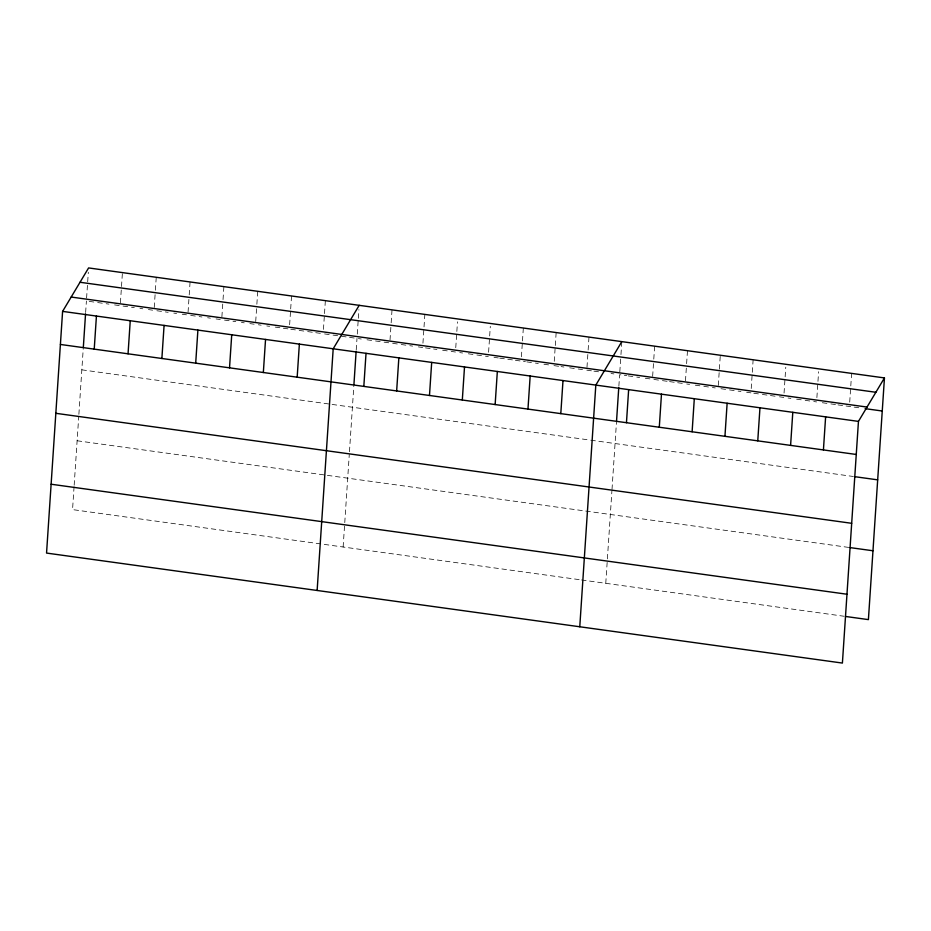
<?xml version="1.0" encoding="UTF-8"?>
<svg xmlns="http://www.w3.org/2000/svg" width="931" height="931" viewBox="0 0 931 931"><rect width="100%" height="100%" fill="white"/><g stroke="black" fill="none" stroke-linecap="round" stroke-linejoin="round"><path stroke-width="0.7" stroke-dasharray="4.66 3.49" d="M74.073 486.657L72.548 509.606L580.071 579.757M74.166 485.226L78.693 417.123M78.879 414.342L83.359 346.891M85.64 312.479L86.397 301.004M86.595 298.129L88.317 272.236M120.413 302.796L122.427 272.597M154.243 307.474L155.291 291.659M155.384 290.216L156.245 277.275M188.062 312.153L189.109 296.337M189.214 294.894L190.075 281.953M221.892 316.831L222.94 301.004M223.033 299.573L223.894 286.632M255.711 321.498L256.758 305.682M256.863 304.251L257.712 291.298M289.634 324.744L290.588 310.36M290.681 308.917L291.543 295.977M323.453 329.411L324.407 315.039M324.5 313.596L325.361 300.655M343.132 547.009L344.656 524.06M344.761 522.628L349.276 454.526M349.462 451.744L353.943 384.294M356.224 349.881L356.992 338.407M357.283 334.089L358.237 319.705M358.33 318.274L358.9 309.639M390.008 340.071L391.067 324.244M391.16 322.813L392.021 309.872M422.942 343.167L424.85 314.41M455.759 347.705L457.482 321.823M488.589 352.244L490.311 326.362M521.418 356.782L522.372 342.399M522.477 340.955L523.338 328.015M554.248 361.321L555.202 346.937M555.307 345.494L556.156 332.553M586.984 367.291L588.031 351.476M588.136 350.033L588.986 337.092M605.767 583.306L611.911 490.835M612.004 489.438L616.578 420.603M618.859 386.179L619.627 374.704L626.761 375.693M619.813 371.83L620.861 356.014M620.965 354.571L621.722 343.074M652.643 376.368L653.69 360.553M653.783 359.11L654.644 346.169M685.472 380.907L686.519 365.092M686.613 363.649L687.474 350.708M718.301 385.446L720.303 355.246M751.224 388.541L753.132 359.785M784.053 393.08L785.776 367.198M816.883 397.618L818.605 371.737M849.712 402.157L851.621 373.401M89.225 301.388L96.265 302.366M97.674 302.563L104.726 303.541M106.134 303.727L108.95 304.123M114.594 304.903L120.227 305.682M123.043 306.066L130.096 307.044M131.504 307.242L134.32 307.626M139.953 308.405L142.78 308.789M148.413 309.569L152.637 310.163M156.874 310.745L163.914 311.722M165.322 311.908L168.139 312.304M173.783 313.084L176.599 313.468M182.232 314.247L186.468 314.829M190.692 315.423L197.744 316.389M199.153 316.587L201.969 316.982M207.601 317.75L210.418 318.146M216.062 318.926L220.286 319.508M224.511 320.089L231.563 321.067M232.971 321.265L235.787 321.649M241.432 322.429L244.248 322.824M249.88 323.604L254.116 324.186M258.341 324.768L261.157 325.163M266.79 325.943L269.618 326.327M275.25 327.107L287.935 328.864M290.751 329.248L297.804 330.226M299.212 330.424L306.252 331.389M307.661 331.587L321.754 333.531M324.582 333.926L331.622 334.904M333.03 335.09L340.083 336.068M341.491 336.266L355.584 338.209M358.423 338.605L361.275 339M366.989 339.78L374.122 340.769M375.542 340.967L382.688 341.956M384.107 342.154L389.821 342.945M392.673 343.341L399.806 344.319M401.238 344.517L408.372 345.506M409.803 345.704L412.654 346.099M418.368 346.891L422.651 347.484M425.502 347.88L436.918 349.451M442.632 350.242L449.766 351.231M451.198 351.429L455.48 352.023M459.763 352.605L462.614 353M468.328 353.792L475.462 354.781M476.893 354.979L484.027 355.968M485.447 356.166L488.31 356.561M494.012 357.341L498.294 357.935M499.726 358.132L513.993 360.111M515.425 360.309L525.421 361.682M526.841 361.88L533.987 362.869M535.406 363.067L538.269 363.462M543.972 364.254L551.105 365.231M553.968 365.627L559.671 366.418M561.102 366.616L563.953 367.012M569.667 367.803L576.801 368.792M578.232 368.99L582.515 369.572M586.798 370.166L592.5 370.957M593.931 371.155L599.634 371.946M611.062 373.517L613.913 373.913M628.192 375.891L635.326 376.88M636.746 377.078L639.609 377.474M645.311 378.254L652.456 379.243M653.876 379.441L661.01 380.43M662.441 380.628L668.155 381.419M669.575 381.617L682.423 383.386M686.706 383.979L689.557 384.375M695.271 385.166L702.405 386.156M703.836 386.342L710.97 387.331M712.401 387.529L715.252 387.924M720.966 388.716L728.1 389.705M729.532 389.903L736.665 390.88M738.097 391.078L740.948 391.474M746.65 392.265L750.933 392.859M753.796 393.254L760.93 394.244M762.361 394.441L778.06 396.606M779.48 396.804L783.762 397.397M788.045 397.991L790.908 398.387M796.61 399.166L803.744 400.155M805.175 400.353L812.309 401.342M813.741 401.54L816.592 401.936M822.306 402.727L829.44 403.705M830.871 403.903L836.573 404.694M838.005 404.892L859.418 407.848M81.835 369.84L589.358 439.991M590.789 440.188L853.413 476.497M77.122 440.77L848.7 547.416M581.503 579.955L844.138 616.264"/><path stroke-width="1.4" d="M62.598 311.385L46.55 553.072L842.404 663.07L858.452 421.394L884.45 377.928L88.596 267.93L62.598 311.385L858.452 421.394M83.359 346.891L85.547 313.91M94.229 349.137L96.428 316.063M128.047 353.815L130.247 320.741M161.878 358.493L164.077 325.408M195.696 363.16L197.896 330.086M229.526 367.838L231.726 334.764M263.345 372.516L265.544 339.443M297.175 377.195L299.363 344.109M317.134 590.463L333.193 348.788L359.191 305.333M353.943 384.294L356.131 351.313M363.823 386.4L366.023 353.326M396.653 390.939L398.852 357.865M429.482 395.477L431.681 362.403M462.311 400.016L464.511 366.942M495.141 404.554L497.34 371.481M527.97 409.093L530.17 376.019M560.799 413.632L562.999 380.558M579.769 626.772L595.817 385.097L621.815 341.63M616.578 420.603L618.766 387.61M626.458 422.709L628.646 389.624M659.288 427.248L661.476 394.162M692.117 431.775L694.305 398.701M724.946 436.313L727.134 403.239M757.764 440.852L759.964 407.778M790.594 445.39L792.793 412.317M823.423 449.929L825.622 416.855M884.45 377.928L868.402 619.615L845.557 616.462M80.019 282.268L875.873 392.277M71.187 297.047L867.029 407.056M865.12 408.639L882.251 411.013M60.41 344.458L856.252 454.468M854.844 476.695L877.677 479.849M55.837 413.306L851.679 523.303M850.131 547.614L872.975 550.768M51.124 484.225L846.977 594.234"/></g></svg>
